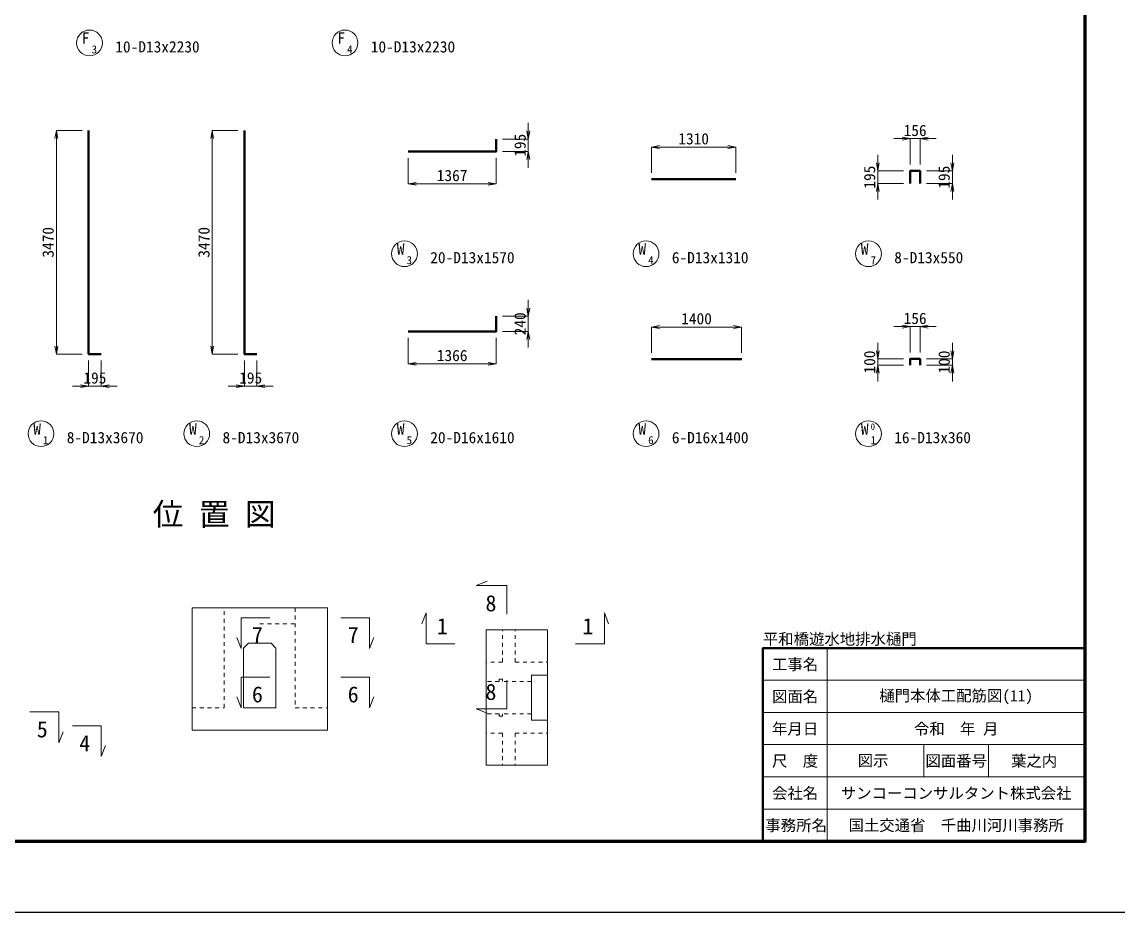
# Model space of a CAD drawing. Header units: millimetres. Extents: x 169470 to 758170, y -17820 to 11880.
# Drawn here: x 614495 to 631507, y -17820 to -3997 of the extents above; entities that cross this region are included whole.
import ezdxf
from ezdxf.enums import TextEntityAlignment as Align

# ---------------------------------------------------------------- set-up
doc = ezdxf.new("R2010")
doc.units = ezdxf.units.MM
doc.header["$LTSCALE"] = 50
doc.header["$PDSIZE"] = 300
doc.linetypes.add('SXF_跳び破線', pattern=[12, 6, -6])
doc.layers.get('Defpoints').update_dxf_attribs({"color": 151})
for name, color, linetype, lineweight in [('D-BGD', 7, 'Continuous', 13), ('D-STR', 1, 'Continuous', 50), ('D-STR-DIM', 7, 'Continuous', 13), ('D-STR-HTXT', 7, 'Continuous', 13), ('D-STR-TXT', 7, 'Continuous', 13), ('D-TTL', 2, 'Continuous', 140), ('D-TTL-FRAM', 2, 'Continuous', 50), ('D-TTL-LINE', 7, 'Continuous', 13), ('D-TTL-TXT', 7, 'Continuous', 13)]:
    doc.layers.add(name, color=color, linetype=linetype, lineweight=lineweight)
doc.styles.add('MS ゴシック', font='MS Gothic.ttf')
doc.styles.add('YOKO_GOTHIC', font='MS Gothic.ttf')
doc.dimstyles.new('DIM-50', dxfattribs={"dimscale": 50, "dimtxt": 3.5, "dimasz": 2.5, "dimexe": 0, "dimexo": 2, "dimgap": 0.8, "dimtad": 1, "dimdec": 0, "dimzin": 1, "dimdsep": 46, "dimtxsty": 'MS ゴシック', "dimblk": 'OPEN', "dimcen": 0.1, "dimclrd": 256, "dimclre": 256, "dimclrt": 256, "dimaunit": 1, "dimadec": 3, "dimazin": 0, "dimtfac": 1, "dimtdec": 0, "dimtix": 1, "dimtmove": 2, "dimatfit": 3, "dimldrblk": 'OPEN', "dimfxl": 1, "dimlwd": -1, "dimlwe": -1, "dimarcsym": 2})

# ---------------------------------------------------------------- blocks, each defined once
blk = doc.blocks.new('_Open')
at = {"color": 0, "linetype": 'ByBlock', "lineweight": -2}
for p, q in [((-1, 0.17), (0, 0)), ((-1, -0.17), (0, 0)), ((0, 0), (-1, 0))]:
    blk.add_line(p, q, dxfattribs=at)
blk = doc.blocks.new('*D1818')
at = {"layer": 'D-STR-DIM', "ltscale": 1500, "transparency": 16777216}
for p, q in [((615429, -5685), (615029, -5685)), ((615029, -5810), (615029, -9030)), ((615429, -9155), (615029, -9155))]:
    blk.add_line(p, q, dxfattribs=at)
at = {"layer": 'Defpoints', "color": 0, "ltscale": 1500, "transparency": 16777216}
for p in [(615529, -5685), (615029, -9155), (615529, -9155)]:
    blk.add_point(p, dxfattribs=at)
at = {"layer": 'D-STR-DIM', "ltscale": 1500, "transparency": 16777216, "xscale": 125, "yscale": 125, "zscale": 125}
for p, rotation in [((615029, -5685), 90), ((615029, -9155), 270)]:
    blk.add_blockref('_Open', p, dxfattribs=dict(at, rotation=rotation))
at = {"layer": 'D-STR-DIM', "ltscale": 1500, "transparency": 16777216, "insert": (614902, -7420), "char_height": 175, "attachment_point": 5, "rotation": 90, "style": 'MS ゴシック'}
blk.add_mtext('3470', dxfattribs=at)
blk = doc.blocks.new('*D1819')
at = {"layer": 'D-STR-DIM', "ltscale": 1500, "transparency": 16777216}
for p, q in [((615529, -9255), (615529, -9655)), ((615724, -9255), (615724, -9655)), ((615404, -9655), (615279, -9655)), ((615724, -9655), (615529, -9655)), ((615849, -9655), (615974, -9655))]:
    blk.add_line(p, q, dxfattribs=at)
at = {"layer": 'Defpoints', "color": 0, "ltscale": 1500, "transparency": 16777216}
for p in [(615529, -9155), (615724, -9155), (615529, -9655)]:
    blk.add_point(p, dxfattribs=at)
at = {"layer": 'D-STR-DIM', "ltscale": 1500, "transparency": 16777216, "xscale": 125, "yscale": 125, "zscale": 125}
blk.add_blockref('_Open', (615529, -9655), dxfattribs=at)
at = {"layer": 'D-STR-DIM', "ltscale": 1500, "transparency": 16777216, "xscale": 125, "yscale": 125, "zscale": 125, "rotation": 180}
blk.add_blockref('_Open', (615724, -9655), dxfattribs=at)
at = {"layer": 'D-STR-DIM', "ltscale": 1500, "transparency": 16777216, "insert": (615627, -9527), "char_height": 175, "attachment_point": 5, "style": 'MS ゴシック'}
blk.add_mtext('195', dxfattribs=at)
blk = doc.blocks.new('*D1820')
at = {"layer": 'D-STR-DIM', "ltscale": 1500, "transparency": 16777216}
for p, q in [((617847, -5685), (617447, -5685)), ((617447, -5810), (617447, -9030)), ((617847, -9155), (617447, -9155))]:
    blk.add_line(p, q, dxfattribs=at)
at = {"layer": 'Defpoints', "color": 0, "ltscale": 1500, "transparency": 16777216}
for p in [(617947, -5685), (617447, -9155), (617947, -9155)]:
    blk.add_point(p, dxfattribs=at)
at = {"layer": 'D-STR-DIM', "ltscale": 1500, "transparency": 16777216, "xscale": 125, "yscale": 125, "zscale": 125}
for p, rotation in [((617447, -5685), 90), ((617447, -9155), 270)]:
    blk.add_blockref('_Open', p, dxfattribs=dict(at, rotation=rotation))
at = {"layer": 'D-STR-DIM', "ltscale": 1500, "transparency": 16777216, "insert": (617320, -7420), "char_height": 175, "attachment_point": 5, "rotation": 90, "style": 'MS ゴシック'}
blk.add_mtext('3470', dxfattribs=at)
blk = doc.blocks.new('*D1821')
at = {"layer": 'D-STR-DIM', "ltscale": 1500, "transparency": 16777216}
for p, q in [((617947, -9255), (617947, -9655)), ((618142, -9255), (618142, -9655)), ((617822, -9655), (617697, -9655)), ((618142, -9655), (617947, -9655)), ((618267, -9655), (618392, -9655))]:
    blk.add_line(p, q, dxfattribs=at)
at = {"layer": 'Defpoints', "color": 0, "ltscale": 1500, "transparency": 16777216}
for p in [(617947, -9155), (618142, -9155), (617947, -9655)]:
    blk.add_point(p, dxfattribs=at)
at = {"layer": 'D-STR-DIM', "ltscale": 1500, "transparency": 16777216, "xscale": 125, "yscale": 125, "zscale": 125}
blk.add_blockref('_Open', (617947, -9655), dxfattribs=at)
at = {"layer": 'D-STR-DIM', "ltscale": 1500, "transparency": 16777216, "xscale": 125, "yscale": 125, "zscale": 125, "rotation": 180}
blk.add_blockref('_Open', (618142, -9655), dxfattribs=at)
at = {"layer": 'D-STR-DIM', "ltscale": 1500, "transparency": 16777216, "insert": (618045, -9527), "char_height": 175, "attachment_point": 5, "style": 'MS ゴシック'}
blk.add_mtext('195', dxfattribs=at)
blk = doc.blocks.new('*D1822')
at = {"layer": 'D-STR-DIM', "ltscale": 1500, "transparency": 16777216}
for p, q in [((620487, -6111), (620487, -6511)), ((621854, -6111), (621854, -6511)), ((620612, -6511), (621729, -6511))]:
    blk.add_line(p, q, dxfattribs=at)
at = {"layer": 'Defpoints', "color": 0, "ltscale": 1500, "transparency": 16777216}
for p in [(620487, -6011), (621854, -6011), (621854, -6511)]:
    blk.add_point(p, dxfattribs=at)
at = {"layer": 'D-STR-DIM', "ltscale": 1500, "transparency": 16777216, "xscale": 125, "yscale": 125, "zscale": 125, "rotation": 180}
blk.add_blockref('_Open', (620487, -6511), dxfattribs=at)
at = {"layer": 'D-STR-DIM', "ltscale": 1500, "transparency": 16777216, "xscale": 125, "yscale": 125, "zscale": 125}
blk.add_blockref('_Open', (621854, -6511), dxfattribs=at)
at = {"layer": 'D-STR-DIM', "ltscale": 1500, "transparency": 16777216, "insert": (621171, -6383), "char_height": 175, "attachment_point": 5, "style": 'MS ゴシック'}
blk.add_mtext('1367', dxfattribs=at)
blk = doc.blocks.new('*D1823')
at = {"layer": 'D-STR-DIM', "ltscale": 1500, "transparency": 16777216}
for p, q in [((622354, -5691), (622354, -5566)), ((621954, -5816), (622354, -5816)), ((622354, -5816), (622354, -6011)), ((621954, -6011), (622354, -6011)), ((622354, -6136), (622354, -6261))]:
    blk.add_line(p, q, dxfattribs=at)
at = {"layer": 'Defpoints', "color": 0, "ltscale": 1500, "transparency": 16777216}
for p in [(621854, -5816), (621854, -6011), (622354, -6011)]:
    blk.add_point(p, dxfattribs=at)
at = {"layer": 'D-STR-DIM', "ltscale": 1500, "transparency": 16777216, "xscale": 125, "yscale": 125, "zscale": 125}
for p, rotation in [((622354, -5816), 270), ((622354, -6011), 90)]:
    blk.add_blockref('_Open', p, dxfattribs=dict(at, rotation=rotation))
at = {"layer": 'D-STR-DIM', "ltscale": 1500, "transparency": 16777216, "insert": (622227, -5913), "char_height": 175, "attachment_point": 5, "rotation": 90, "style": 'MS ゴシック'}
blk.add_mtext('195', dxfattribs=at)
blk = doc.blocks.new('*D1824')
at = {"layer": 'D-STR-DIM', "ltscale": 1500, "transparency": 16777216}
for p, q in [((624265, -6340), (624265, -5940)), ((624390, -5940), (625450, -5940)), ((625575, -6340), (625575, -5940))]:
    blk.add_line(p, q, dxfattribs=at)
at = {"layer": 'Defpoints', "color": 0, "ltscale": 1500, "transparency": 16777216}
for p in [(625575, -5940), (624265, -6440), (625575, -6440)]:
    blk.add_point(p, dxfattribs=at)
at = {"layer": 'D-STR-DIM', "ltscale": 1500, "transparency": 16777216, "xscale": 125, "yscale": 125, "zscale": 125, "rotation": 180}
blk.add_blockref('_Open', (624265, -5940), dxfattribs=at)
at = {"layer": 'D-STR-DIM', "ltscale": 1500, "transparency": 16777216, "xscale": 125, "yscale": 125, "zscale": 125}
blk.add_blockref('_Open', (625575, -5940), dxfattribs=at)
at = {"layer": 'D-STR-DIM', "ltscale": 1500, "transparency": 16777216, "insert": (624920, -5813), "char_height": 175, "attachment_point": 5, "style": 'MS ゴシック'}
blk.add_mtext('1310', dxfattribs=at)
blk = doc.blocks.new('*D1825')
at = {"layer": 'D-STR-DIM', "ltscale": 1500, "transparency": 16777216}
for p, q in [((628154, -5810), (628029, -5810)), ((628279, -6210), (628279, -5810)), ((628279, -5810), (628435, -5810)), ((628435, -6210), (628435, -5810)), ((628560, -5810), (628685, -5810))]:
    blk.add_line(p, q, dxfattribs=at)
at = {"layer": 'Defpoints', "color": 0, "ltscale": 1500, "transparency": 16777216}
for p in [(628435, -5810), (628279, -6310), (628435, -6310)]:
    blk.add_point(p, dxfattribs=at)
at = {"layer": 'D-STR-DIM', "ltscale": 1500, "transparency": 16777216, "xscale": 125, "yscale": 125, "zscale": 125}
blk.add_blockref('_Open', (628279, -5810), dxfattribs=at)
at = {"layer": 'D-STR-DIM', "ltscale": 1500, "transparency": 16777216, "xscale": 125, "yscale": 125, "zscale": 125, "rotation": 180}
blk.add_blockref('_Open', (628435, -5810), dxfattribs=at)
at = {"layer": 'D-STR-DIM', "ltscale": 1500, "transparency": 16777216, "insert": (628357, -5683), "char_height": 175, "attachment_point": 5, "style": 'MS ゴシック'}
blk.add_mtext('156', dxfattribs=at)
blk = doc.blocks.new('*D1826')
at = {"layer": 'D-STR-DIM', "ltscale": 1500, "transparency": 16777216}
for p, q in [((627779, -6185), (627779, -6060)), ((628179, -6310), (627779, -6310)), ((627779, -6505), (627779, -6310)), ((628179, -6505), (627779, -6505)), ((627779, -6630), (627779, -6755))]:
    blk.add_line(p, q, dxfattribs=at)
at = {"layer": 'Defpoints', "color": 0, "ltscale": 1500, "transparency": 16777216}
for p in [(627779, -6310), (628279, -6310), (628279, -6505)]:
    blk.add_point(p, dxfattribs=at)
at = {"layer": 'D-STR-DIM', "ltscale": 1500, "transparency": 16777216, "xscale": 125, "yscale": 125, "zscale": 125}
for p, rotation in [((627779, -6310), 270), ((627779, -6505), 90)]:
    blk.add_blockref('_Open', p, dxfattribs=dict(at, rotation=rotation))
at = {"layer": 'D-STR-DIM', "ltscale": 1500, "transparency": 16777216, "insert": (627652, -6408), "char_height": 175, "attachment_point": 5, "rotation": 90, "style": 'MS ゴシック'}
blk.add_mtext('195', dxfattribs=at)
blk = doc.blocks.new('*D1827')
at = {"layer": 'D-STR-DIM', "ltscale": 1500, "transparency": 16777216}
for p, q in [((628935, -6185), (628935, -6060)), ((628535, -6310), (628935, -6310)), ((628935, -6505), (628935, -6310)), ((628535, -6505), (628935, -6505)), ((628935, -6630), (628935, -6755))]:
    blk.add_line(p, q, dxfattribs=at)
at = {"layer": 'Defpoints', "color": 0, "ltscale": 1500, "transparency": 16777216}
for p in [(628435, -6310), (628935, -6310), (628435, -6505)]:
    blk.add_point(p, dxfattribs=at)
at = {"layer": 'D-STR-DIM', "ltscale": 1500, "transparency": 16777216, "xscale": 125, "yscale": 125, "zscale": 125}
for p, rotation in [((628935, -6310), 270), ((628935, -6505), 90)]:
    blk.add_blockref('_Open', p, dxfattribs=dict(at, rotation=rotation))
at = {"layer": 'D-STR-DIM', "ltscale": 1500, "transparency": 16777216, "insert": (628808, -6408), "char_height": 175, "attachment_point": 5, "rotation": 90, "style": 'MS ゴシック'}
blk.add_mtext('195', dxfattribs=at)
blk = doc.blocks.new('*D1828')
at = {"layer": 'D-STR-DIM', "ltscale": 1500, "transparency": 16777216}
for p, q in [((628154, -8729), (628029, -8729)), ((628279, -9129), (628279, -8729)), ((628279, -8729), (628435, -8729)), ((628435, -9129), (628435, -8729)), ((628560, -8729), (628685, -8729))]:
    blk.add_line(p, q, dxfattribs=at)
at = {"layer": 'Defpoints', "color": 0, "ltscale": 1500, "transparency": 16777216}
for p in [(628435, -8729), (628279, -9229), (628435, -9229)]:
    blk.add_point(p, dxfattribs=at)
at = {"layer": 'D-STR-DIM', "ltscale": 1500, "transparency": 16777216, "xscale": 125, "yscale": 125, "zscale": 125}
blk.add_blockref('_Open', (628279, -8729), dxfattribs=at)
at = {"layer": 'D-STR-DIM', "ltscale": 1500, "transparency": 16777216, "xscale": 125, "yscale": 125, "zscale": 125, "rotation": 180}
blk.add_blockref('_Open', (628435, -8729), dxfattribs=at)
at = {"layer": 'D-STR-DIM', "ltscale": 1500, "transparency": 16777216, "insert": (628357, -8602), "char_height": 175, "attachment_point": 5, "style": 'MS ゴシック'}
blk.add_mtext('156', dxfattribs=at)
blk = doc.blocks.new('*D1748')
at = {"layer": 'D-STR-DIM', "ltscale": 1500, "transparency": 16777216}
for p, q in [((627779, -9104), (627779, -8979)), ((628179, -9229), (627779, -9229)), ((627779, -9329), (627779, -9229)), ((628179, -9329), (627779, -9329)), ((627779, -9454), (627779, -9579))]:
    blk.add_line(p, q, dxfattribs=at)
at = {"layer": 'Defpoints', "color": 0, "ltscale": 1500, "transparency": 16777216}
for p in [(627779, -9229), (628279, -9229), (628279, -9329)]:
    blk.add_point(p, dxfattribs=at)
at = {"layer": 'D-STR-DIM', "ltscale": 1500, "transparency": 16777216, "xscale": 125, "yscale": 125, "zscale": 125}
for p, rotation in [((627779, -9229), 270), ((627779, -9329), 90)]:
    blk.add_blockref('_Open', p, dxfattribs=dict(at, rotation=rotation))
at = {"layer": 'D-STR-DIM', "ltscale": 1500, "transparency": 16777216, "insert": (627652, -9279), "char_height": 175, "attachment_point": 5, "rotation": 90, "style": 'MS ゴシック'}
blk.add_mtext('100', dxfattribs=at)
blk = doc.blocks.new('*D1749')
at = {"layer": 'D-STR-DIM', "ltscale": 1500, "transparency": 16777216}
for p, q in [((628935, -9104), (628935, -8979)), ((628535, -9229), (628935, -9229)), ((628535, -9329), (628935, -9329)), ((628935, -9329), (628935, -9229)), ((628935, -9454), (628935, -9579))]:
    blk.add_line(p, q, dxfattribs=at)
at = {"layer": 'Defpoints', "color": 0, "ltscale": 1500, "transparency": 16777216}
for p in [(628435, -9229), (628435, -9329), (628935, -9229)]:
    blk.add_point(p, dxfattribs=at)
at = {"layer": 'D-STR-DIM', "ltscale": 1500, "transparency": 16777216, "xscale": 125, "yscale": 125, "zscale": 125}
for p, rotation in [((628935, -9229), 270), ((628935, -9329), 90)]:
    blk.add_blockref('_Open', p, dxfattribs=dict(at, rotation=rotation))
at = {"layer": 'D-STR-DIM', "ltscale": 1500, "transparency": 16777216, "insert": (628808, -9279), "char_height": 175, "attachment_point": 5, "rotation": 90, "style": 'MS ゴシック'}
blk.add_mtext('100', dxfattribs=at)
blk = doc.blocks.new('*D1784')
at = {"layer": 'D-STR-DIM', "ltscale": 1500, "transparency": 16777216}
for p, q in [((620489, -8905), (620489, -9305)), ((621854, -8905), (621854, -9305)), ((620614, -9305), (621729, -9305))]:
    blk.add_line(p, q, dxfattribs=at)
at = {"layer": 'Defpoints', "color": 0, "ltscale": 1500, "transparency": 16777216}
for p in [(620489, -8805), (621854, -8805), (621854, -9305)]:
    blk.add_point(p, dxfattribs=at)
at = {"layer": 'D-STR-DIM', "ltscale": 1500, "transparency": 16777216, "xscale": 125, "yscale": 125, "zscale": 125, "rotation": 180}
blk.add_blockref('_Open', (620489, -9305), dxfattribs=at)
at = {"layer": 'D-STR-DIM', "ltscale": 1500, "transparency": 16777216, "xscale": 125, "yscale": 125, "zscale": 125}
blk.add_blockref('_Open', (621854, -9305), dxfattribs=at)
at = {"layer": 'D-STR-DIM', "ltscale": 1500, "transparency": 16777216, "insert": (621172, -9178), "char_height": 175, "attachment_point": 5, "style": 'MS ゴシック'}
blk.add_mtext('1366', dxfattribs=at)
blk = doc.blocks.new('*D1785')
at = {"layer": 'D-STR-DIM', "ltscale": 1500, "transparency": 16777216}
for p, q in [((622354, -8440), (622354, -8315)), ((621954, -8565), (622354, -8565)), ((622354, -8565), (622354, -8805)), ((621954, -8805), (622354, -8805)), ((622354, -8930), (622354, -9055))]:
    blk.add_line(p, q, dxfattribs=at)
at = {"layer": 'Defpoints', "color": 0, "ltscale": 1500, "transparency": 16777216}
for p in [(621854, -8565), (621854, -8805), (622354, -8805)]:
    blk.add_point(p, dxfattribs=at)
at = {"layer": 'D-STR-DIM', "ltscale": 1500, "transparency": 16777216, "xscale": 125, "yscale": 125, "zscale": 125}
for p, rotation in [((622354, -8565), 270), ((622354, -8805), 90)]:
    blk.add_blockref('_Open', p, dxfattribs=dict(at, rotation=rotation))
at = {"layer": 'D-STR-DIM', "ltscale": 1500, "transparency": 16777216, "insert": (622227, -8685), "char_height": 175, "attachment_point": 5, "rotation": 90, "style": 'MS ゴシック'}
blk.add_mtext('240', dxfattribs=at)
blk = doc.blocks.new('*D1786')
at = {"layer": 'D-STR-DIM', "ltscale": 1500, "transparency": 16777216}
for p, q in [((624265, -9135), (624265, -8735)), ((624390, -8735), (625540, -8735)), ((625665, -9135), (625665, -8735))]:
    blk.add_line(p, q, dxfattribs=at)
at = {"layer": 'Defpoints', "color": 0, "ltscale": 1500, "transparency": 16777216}
for p in [(625665, -8735), (624265, -9235), (625665, -9235)]:
    blk.add_point(p, dxfattribs=at)
at = {"layer": 'D-STR-DIM', "ltscale": 1500, "transparency": 16777216, "xscale": 125, "yscale": 125, "zscale": 125, "rotation": 180}
blk.add_blockref('_Open', (624265, -8735), dxfattribs=at)
at = {"layer": 'D-STR-DIM', "ltscale": 1500, "transparency": 16777216, "xscale": 125, "yscale": 125, "zscale": 125}
blk.add_blockref('_Open', (625665, -8735), dxfattribs=at)
at = {"layer": 'D-STR-DIM', "ltscale": 1500, "transparency": 16777216, "insert": (624965, -8607), "char_height": 175, "attachment_point": 5, "style": 'MS ゴシック'}
blk.add_mtext('1400', dxfattribs=at)

msp = doc.modelspace()

# ---------------------------------------------------------------- linework, layer by layer
at = {"layer": 'D-BGD'}
for p, q in [((619235.91, -13096.31), (617135.91, -13096.31)), ((617135.91, -14996.31), (617135.91, -13096.31)), ((619235.91, -14996.31), (619235.91, -13096.31)), ((622651.54, -13439.32), (621701.54, -13439.32)), ((621701.54, -13939.32), (621701.54, -13439.32)), ((622651.54, -14489.32), (622651.54, -13439.32)), ((618010.91, -13646.31), (617935.91, -13721.31)), ((618010.91, -13646.31), (618360.91, -13646.31)), ((618360.91, -13646.31), (618435.91, -13721.31)), ((621701.54, -13939.32), (621701.54, -15039.32)), ((622651.54, -14839.32), (622651.54, -15539.32)), ((617135.91, -14996.31), (619235.91, -14996.31)), ((621701.54, -15039.32), (621701.54, -15539.32)), ((622651.54, -15539.32), (621701.54, -15539.32))]:
    msp.add_line(p, q, dxfattribs=at)
at = {"layer": 'D-BGD', "linetype": 'SXF_跳び破線', "ltscale": 0.2}
for p, q in [((617635.91, -14646.31), (617635.91, -13096.31)), ((618735.91, -13096.31), (618735.91, -14646.31)), ((618185.91, -13346.31), (618735.91, -13346.31)), ((621951.54, -13939.32), (621951.54, -13439.32)), ((622151.54, -13939.32), (622151.54, -13439.32)), ((621951.54, -13939.32), (621701.54, -13939.32)), ((622151.54, -13939.32), (622651.54, -13939.32)), ((621901.54, -14239.32), (621701.54, -14239.32)), ((621901.54, -14239.32), (621901.54, -14201.82)), ((621951.54, -14201.82), (621901.54, -14201.82)), ((621951.54, -14201.82), (621951.54, -14239.32)), ((622401.54, -14239.32), (621951.54, -14239.32)), ((617135.91, -14646.31), (617635.91, -14646.31)), ((618735.91, -14646.31), (619235.91, -14646.31)), ((621901.54, -14739.32), (621701.54, -14739.32)), ((621901.54, -14739.32), (621901.54, -14776.82)), ((621951.54, -14776.82), (621901.54, -14776.82)), ((622401.54, -14739.32), (621951.54, -14739.32)), ((621951.54, -14776.82), (621951.54, -14739.32)), ((621951.54, -15039.32), (621701.54, -15039.32)), ((621951.54, -15039.32), (621951.54, -15539.32)), ((622151.54, -15039.32), (622151.54, -15539.32)), ((622151.54, -15039.32), (622651.54, -15039.32))]:
    msp.add_line(p, q, dxfattribs=at)
at = {"layer": 'D-BGD', "ltscale": 0.2}
for q in [(622651.54, -14139.32), (622651.54, -14839.32)]:
    msp.add_line((622651.54, -14489.32), q, dxfattribs=at)
at = {"layer": 'D-BGD'}
for points in [[(617935.91, -13721.31), (617935.91, -14646.31), (618435.91, -14646.31), (618435.91, -13721.31)], [(622401.54, -14489.32), (622401.54, -14139.32), (622651.54, -14139.32)], [(622401.54, -14489.32), (622401.54, -14839.32), (622651.54, -14839.32)]]:
    msp.add_lwpolyline(points, dxfattribs=at)
at = {"layer": 'D-STR'}
for p, q in [((624265.4, -6440.1), (625575.4, -6440.1)), ((624265.4, -9234.66), (625665.4, -9234.66))]:
    msp.add_line(p, q, dxfattribs=at)
for points in [[(615529.49, -5684.61), (615529.49, -9154.61), (615724.49, -9154.61)], [(617947.12, -5684.61), (617947.12, -9154.61), (618142.12, -9154.61)], [(620487.41, -6010.72), (621854.41, -6010.72), (621854.41, -5815.72)], [(628435.16, -6505.03), (628435.16, -6310.03), (628279.16, -6310.03), (628279.16, -6505.03)], [(620488.91, -8805.29), (621854.41, -8805.29), (621854.41, -8565.29)], [(628435.16, -9329.44), (628435.16, -9229.44), (628279.16, -9229.44), (628279.16, -9329.44)]]:
    msp.add_lwpolyline(points, dxfattribs=at)
at = {"layer": 'D-STR-HTXT'}
for points in [[(622021.09, -13194.86), (622021.09, -12746.86), (621544.65, -12746.86), (621713.9, -12680.83)], [(618344.29, -13248.22), (617896.29, -13248.22), (617896.29, -13724.66), (617830.25, -13555.41)], [(619443.28, -13248.22), (619891.28, -13248.22), (619891.28, -13724.66), (619957.31, -13555.41)], [(621215.52, -13651.95), (620767.52, -13651.95), (620767.52, -13175.5), (620701.48, -13344.75)], [(623085.9, -13651.95), (623533.9, -13651.95), (623533.9, -13175.5), (623599.94, -13344.75)], [(618344.29, -14169.58), (617896.29, -14169.58), (617896.29, -14646.02), (617830.25, -14476.77)], [(619443.28, -14169.58), (619891.28, -14169.58), (619891.28, -14646.02), (619957.31, -14476.77)], [(622021.09, -14217.68), (622021.09, -14665.68), (621544.65, -14665.68), (621713.9, -14731.72)], [(614618.46, -14712.97), (615066.46, -14712.97), (615066.46, -15189.42), (615132.49, -15020.17)], [(615277.52, -14927.79), (615725.52, -14927.79), (615725.52, -15404.23), (615791.55, -15234.98)]]:
    msp.add_lwpolyline(points, dxfattribs=at)
at = {"layer": 'D-STR-TXT'}
for centre in [(615543.63, -4323.93), (619508.87, -4323.93), (620431.97, -7597.01), (624181.46, -7597.01), (627633.22, -7597.01), (614790.55, -10391.58), (617208.18, -10391.58), (620431.97, -10391.58), (624181.46, -10391.58), (627633.22, -10391.58)]:
    msp.add_circle(centre, 200, dxfattribs=at)
at = {"layer": 'D-TTL'}
msp.add_lwpolyline([(590994.53, 10780), (590994.53, -16720), (630994.53, -16720), (630994.53, 10780)], close=True, dxfattribs=at)
at = {"layer": 'D-TTL-FRAM'}
msp.add_lwpolyline([(625994.53, -16720), (625994.53, -13720), (630994.53, -13720)], dxfattribs=at)
at = {"layer": 'D-TTL-LINE'}
for p, q in [((626994.53, -16720), (626994.53, -13720)), ((625994.53, -14220), (630994.53, -14220)), ((625994.53, -14720), (630994.53, -14720)), ((625994.53, -15220), (630994.53, -15220)), ((628494.53, -15720), (628494.53, -15220)), ((629494.53, -15720), (629494.53, -15220)), ((625994.53, -15720), (630994.53, -15720)), ((625994.53, -16220), (630994.53, -16220))]:
    msp.add_line(p, q, dxfattribs=at)
at = {"layer": 'Defpoints', "color": 1}
msp.add_lwpolyline([(589969.53, 11880), (589969.53, -17820), (632019.53, -17820), (632019.53, 11880)], close=True, dxfattribs=at)

# ---------------------------------------------------------------- texts
at = {"layer": 'D-STR-TXT', "style": 'YOKO_GOTHIC'}
for s, height, p in [('F ', 175, (615543.63, -4248.93)), ('F ', 175, (619508.87, -4248.93)), ('3', 125, (615618.63, -4423.93)), ('4', 125, (619583.87, -4423.93)), ('W ', 175, (620431.97, -7522.01)), ('W ', 175, (624181.46, -7522.01)), ('W ', 175, (627633.22, -7522.01)), ('3', 125, (620506.97, -7697.01)), ('4', 125, (624256.46, -7697.01)), ('7', 125, (627708.22, -7697.01)), ('W ', 175, (614790.55, -10316.58)), ('W ', 175, (617208.18, -10316.58)), ('W ', 175, (620431.97, -10316.58)), ('W ', 175, (624181.46, -10316.58)), ('W', 175, (627575.26, -10316.58)), ('1', 125, (614865.55, -10491.58)), ('2', 125, (617283.18, -10491.58)), ('5', 125, (620506.97, -10491.58)), ('6', 125, (624256.46, -10491.58)), ('1', 125, (627708.22, -10491.58))]:
    msp.add_text(s, height=height, dxfattribs=at).set_placement(p, align=Align.MIDDLE_CENTER)
at = {"layer": 'D-STR-TXT', "color": 4, "style": 'YOKO_GOTHIC'}
for p in [(615943.63, -4523.93), (619908.87, -4523.93)]:
    msp.add_text('10-D13x2230', height=175, dxfattribs=at).set_placement(p, align=Align.BOTTOM_LEFT)
at = {"layer": 'D-STR-TXT', "style": 'YOKO_GOTHIC'}
for s, p in [('20-D13x1570', (620831.97, -7797.01)), ('6-D13x1310', (624581.46, -7797.01)), ('8-D13x550', (628033.22, -7797.01)), ('8-D13x3670', (615190.55, -10591.58)), ('8-D13x3670', (617608.18, -10591.58)), ('20-D16x1610', (620831.97, -10591.58)), ('6-D16x1400', (624581.46, -10591.58)), ('16-D13x360', (628033.22, -10591.58))]:
    msp.add_text(s, height=175, dxfattribs=at).set_placement(p, align=Align.BOTTOM_LEFT)
for s, height, p in [('0', 100, (627701.34, -10331.39)), ('位 置 図', 350, (617479.02, -11815.5)), ('8', 250, (621773.75, -13148.92)), ('1', 250, (621020.56, -13504.91)), ('1', 250, (623278.31, -13504.91)), ('7', 250, (618149.34, -13642.71)), ('7', 250, (619635.69, -13642.71)), ('8', 250, (621773.75, -14525.27)), ('6', 250, (618149.34, -14564.07)), ('6', 250, (619635.69, -14564.07)), ('5', 250, (614810.87, -15107.47)), ('4', 250, (615469.93, -15322.28))]:
    msp.add_text(s, height=height, dxfattribs=at).set_placement(p, align=Align.CENTER)
at = {"layer": 'D-TTL-TXT', "style": 'MS ゴシック'}
msp.add_text('平和橋遊水地排水樋門', height=175, dxfattribs=at).set_placement((625994.53, -13720), align=Align.BOTTOM_LEFT)
for s, p in [('工事名', (626494.53, -13970)), ('図面名', (626494.53, -14470)), ('樋門本体工配筋図(11)', (628994.53, -14470)), ('年月日', (626494.53, -14970)), ('令和  年 月', (628994.53, -14970)), ('尺\u3000度', (626494.53, -15470)), ('図示', (627704.43, -15470)), ('図面番号', (628994.53, -15470)), ('葉之内', (630204.43, -15470)), ('会社名', (626494.53, -15970)), ('サンコーコンサルタント株式会社', (628994.53, -15970)), ('事務所名', (626510.6, -16470)), ('国土交通省\u3000千曲川河川事務所', (628994.53, -16470))]:
    msp.add_text(s, height=175, dxfattribs=at).set_placement(p, align=Align.MIDDLE)

# ---------------------------------------------------------------- dimensions: what is measured, and where the dimension line sits
at = {"layer": 'D-STR-DIM', "ltscale": 1500}
for base, p1, p2, picture, middle in [((622354.41, -6010.72), (621854.41, -5815.72), (621854.41, -6010.72), '*D1823', (622226.91, -5913.22)), ((615029.49, -9154.61), (615529.49, -5684.61), (615529.49, -9154.61), '*D1818', (614901.99, -7419.61)), ((617447.12, -9154.61), (617947.12, -5684.61), (617947.12, -9154.61), '*D1820', (617319.62, -7419.61)), ((627779.16, -6310.03), (628279.16, -6505.03), (628279.16, -6310.03), '*D1826', (627651.66, -6407.53)), ((628935.16, -6310.03), (628435.16, -6505.03), (628435.16, -6310.03), '*D1827', (628807.66, -6407.53)), ((622354.41, -8805.29), (621854.41, -8565.29), (621854.41, -8805.29), '*D1785', (622226.91, -8685.29)), ((627779.16, -9229.44), (628279.16, -9329.44), (628279.16, -9229.44), '*D1748', (627651.66, -9279.44)), ((628935.16, -9229.44), (628435.16, -9329.44), (628435.16, -9229.44), '*D1749', (628807.66, -9279.44))]:
    dim = msp.add_linear_dim(base=base, p1=p1, p2=p2, angle=90, dimstyle='DIM-50', dxfattribs=at)
    dim.commit()
    dim.dimension.update_dxf_attribs({"geometry": picture, "text_midpoint": middle})
for base, p1, p2, picture, middle in [((628435.16, -5810.03), (628279.16, -6310.03), (628435.16, -6310.03), '*D1825', (628357.16, -5682.53)), ((625575.4, -5940.1), (624265.4, -6440.1), (625575.4, -6440.1), '*D1824', (624920.4, -5812.6)), ((621854.41, -6510.72), (620487.41, -6010.72), (621854.41, -6010.72), '*D1822', (621170.91, -6383.22)), ((625665.4, -8734.66), (624265.4, -9234.66), (625665.4, -9234.66), '*D1786', (624965.4, -8607.16)), ((628435.16, -8729.44), (628279.16, -9229.44), (628435.16, -9229.44), '*D1828', (628357.16, -8601.94)), ((621854.41346004, -9305.28718517), (620488.91346004, -8805.28718517), (621854.41346004, -8805.28718517), '*D1784', (621171.66346004, -9177.78718517)), ((615529.49, -9654.61), (615724.49, -9154.61), (615529.49, -9154.61), '*D1819', (615626.99, -9527.11)), ((617947.12, -9654.61), (618142.12, -9154.61), (617947.12, -9154.61), '*D1821', (618044.62, -9527.11))]:
    dim = msp.add_linear_dim(base=base, p1=p1, p2=p2, dimstyle='DIM-50', dxfattribs=at)
    dim.commit()
    dim.dimension.update_dxf_attribs({"geometry": picture, "text_midpoint": middle})

doc.saveas('drawing.dxf')
